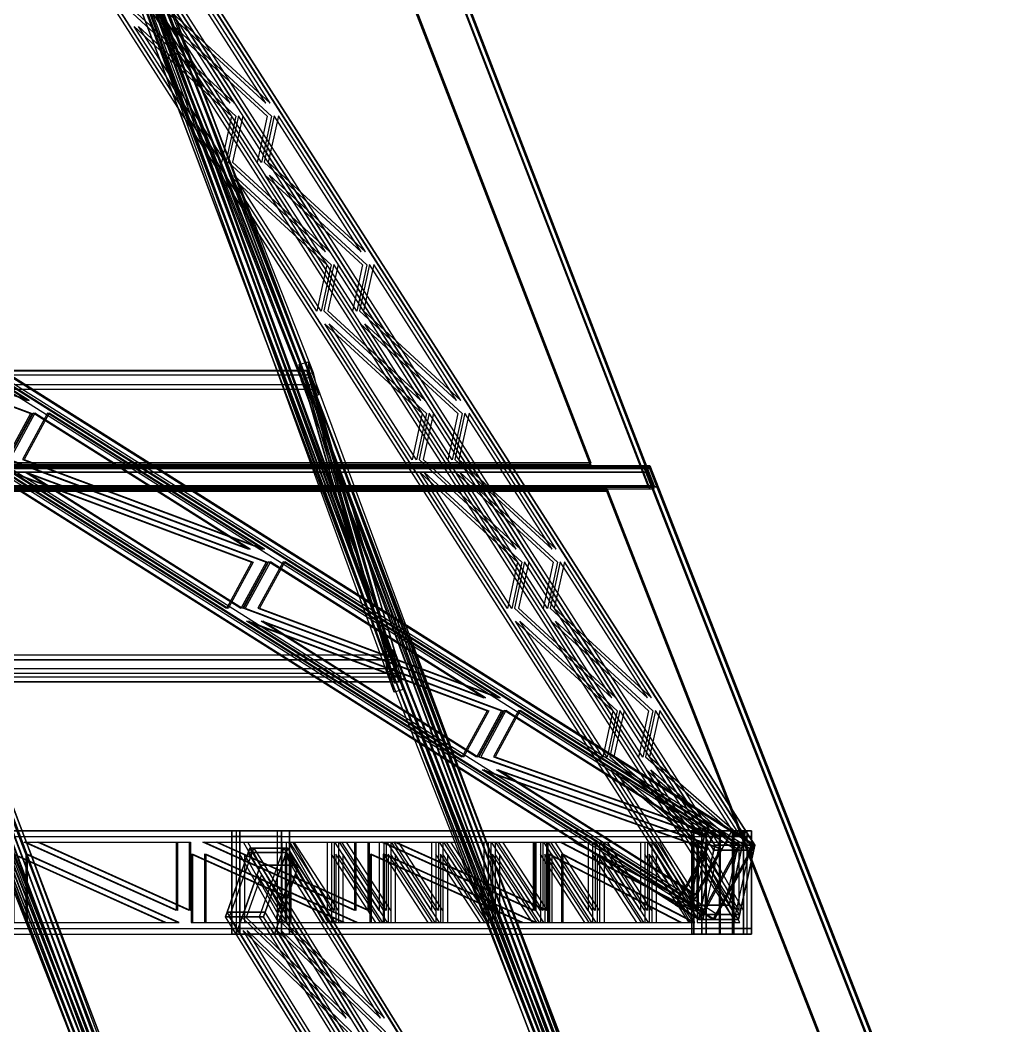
# Model space of a CAD drawing. Header units: millimetres. Extents: x -48000 to 1060615, y -2000 to 333000.
# Drawn here: x 32847 to 36301, y 16089 to 19591 of the extents above; entities that cross this region are included whole.
import ezdxf

# ---------------------------------------------------------------- set-up
doc = ezdxf.new("R2010")
doc.units = ezdxf.units.MM
doc.layers.add('D-STR-STRC', color=7, linetype='Continuous', lineweight=25)

msp = doc.modelspace()

# ---------------------------------------------------------------- linework, layer by layer
at = {"layer": 'D-STR-STRC'}
for points in [[(35055.09, 17970.19), (31242.21, 17970.19), (27552.29, 28040.82), (31165.18, 28040.82)], [(35055.09, 17964.69), (31242.21, 17964.69), (27552.29, 28035.31), (31165.18, 28035.31)], [(31242.21, 17958.92), (35055.09, 17958.92), (31165.18, 28029.55), (27552.29, 28029.55)], [(35040.17, 17958.92), (35040.17, 17958.92), (31150.25, 28029.55), (31150.25, 28029.55)], [(34152.83, 17281.8), (33854.11, 18318.07), (31326.91, 25031.32)], [(34152.84, 17281.69), (31326.93, 25031.21), (31737.07, 23685.56)], [(31737.08, 23685.56), (31326.94, 25031.21), (33854.13, 18317.96)], [(34168.03, 17286.6), (33869.32, 18322.87), (31342.12, 25036.12)], [(34168.03, 17286.6), (31342.12, 25036.12), (31752.26, 23690.47)], [(31752.26, 23690.47), (31342.12, 25036.12), (33869.32, 18322.87)], [(31737.05, 23685.67), (33854.11, 18318.08), (34152.82, 17281.8)], [(31752.26, 23690.47), (33869.32, 18322.87), (34168.03, 17286.6)], [(35349.43, 16718.36), (35209.01, 16459.42), (25368.31, 22670.53), (25508.73, 22929.47)], [(35349.43, 16718.36), (35209.01, 16459.42), (25368.31, 22670.53), (25508.73, 22929.47)], [(35355.44, 16718.36), (35215.01, 16459.42), (25374.32, 22670.53), (25514.74, 22929.47)], [(35355.44, 16718.36), (35215.01, 16459.42), (25374.32, 22670.53), (25514.74, 22929.47)], [(35399.71, 16718.36), (35259.29, 16459.42), (25418.6, 22670.53), (25559.02, 22929.47)], [(35399.71, 16718.36), (35259.29, 16459.42), (25418.6, 22670.53), (25559.02, 22929.47)], [(35405.72, 16718.36), (35265.3, 16459.42), (25424.6, 22670.53), (25565.02, 22929.47)], [(35405.72, 16718.36), (35265.3, 16459.42), (25424.6, 22670.53), (25565.02, 22929.47)], [(35266.27, 16718.36), (35209.42, 16459.42), (31225.64, 22670.53), (31282.49, 22929.47)], [(35266.27, 16718.36), (35209.42, 16459.42), (31225.64, 22670.53), (31282.49, 22929.47)], [(35281.1, 16718.36), (35224.25, 16459.42), (31240.47, 22670.53), (31297.32, 22929.47)], [(35281.1, 16718.36), (35224.25, 16459.42), (31240.47, 22670.53), (31297.32, 22929.47)], [(35390.48, 16718.36), (35333.63, 16459.42), (31349.85, 22670.53), (31406.7, 22929.47)], [(35390.48, 16718.36), (35333.63, 16459.42), (31349.85, 22670.53), (31406.7, 22929.47)], [(35405.31, 16718.36), (35348.46, 16459.42), (31364.68, 22670.53), (31421.53, 22929.47)], [(35405.31, 16718.36), (35348.46, 16459.42), (31364.68, 22670.53), (31421.53, 22929.47)], [(34011.6, 17717.07), (33847.64, 18285.87), (32460.51, 21970.65)], [(34026.81, 17721.88), (33862.85, 18290.67), (32475.71, 21975.45)], [(32622.59, 21432.27), (33867.39, 18276.19), (34043.03, 17666.87)], [(32607.37, 21427.47), (33852.17, 18271.4), (34027.81, 17662.08)], [(31403.07, 18043.9), (34834.61, 18043.9), (33602.33, 21242.35), (30227.98, 21242.35)], [(31403.07, 18038.14), (34834.61, 18038.14), (33602.33, 21236.59), (30227.98, 21236.59)], [(34834.43, 18049.87), (31402.9, 18049.87), (30228.15, 21247.39), (33602.51, 21247.39)], [(34834.43, 18044.36), (31402.9, 18044.36), (30228.15, 21241.89), (33602.51, 21241.89)], [(35009.57, 18038.14), (35009.57, 18038.14), (33774.13, 21236.59), (33774.13, 21236.59)], [(35024.5, 18043.9), (35024.5, 18043.9), (33789.05, 21242.35), (33789.05, 21242.35)], [(33579.18, 19302.35), (33275.7, 19775.5), (33240.27, 19614.1)], [(33579.18, 19302.35), (33275.7, 19775.5), (33240.27, 19614.1)], [(33594.02, 19302.35), (33290.54, 19775.5), (33255.1, 19614.1)], [(33594.02, 19302.35), (33290.54, 19775.5), (33255.1, 19614.1)], [(33703.39, 19302.35), (33399.91, 19775.5), (33364.48, 19614.1)], [(33703.39, 19302.35), (33399.91, 19775.5), (33364.48, 19614.1)], [(33718.22, 19302.35), (33414.74, 19775.5), (33379.31, 19614.1)], [(33718.22, 19302.35), (33414.74, 19775.5), (33379.31, 19614.1)], [(33583.62, 19257.2), (33548.19, 19095.79), (33244.71, 19568.95)], [(33583.62, 19257.2), (33548.19, 19095.79), (33244.71, 19568.95)], [(33598.45, 19257.2), (33563.02, 19095.79), (33259.54, 19568.95)], [(33598.45, 19257.2), (33563.02, 19095.79), (33259.54, 19568.95)], [(33707.83, 19257.2), (33672.39, 19095.79), (33368.91, 19568.95)], [(33707.83, 19257.2), (33672.39, 19095.79), (33368.91, 19568.95)], [(33722.66, 19257.2), (33687.22, 19095.79), (33383.74, 19568.95)], [(33722.66, 19257.2), (33687.22, 19095.79), (33383.74, 19568.95)], [(33911.17, 18784.75), (33607.69, 19257.91), (33572.25, 19096.5)], [(33911.17, 18784.75), (33607.69, 19257.91), (33572.25, 19096.5)], [(33926, 18784.75), (33622.52, 19257.91), (33587.08, 19096.5)], [(33926, 18784.75), (33622.52, 19257.91), (33587.08, 19096.5)], [(34035.37, 18784.75), (33731.89, 19257.91), (33696.46, 19096.5)], [(34035.37, 18784.75), (33731.89, 19257.91), (33696.46, 19096.5)], [(34050.21, 18784.75), (33746.73, 19257.91), (33711.29, 19096.5)], [(34050.21, 18784.75), (33746.73, 19257.91), (33711.29, 19096.5)], [(33915.6, 18739.61), (33880.17, 18578.2), (33576.69, 19051.36)], [(33915.6, 18739.61), (33880.17, 18578.2), (33576.69, 19051.36)], [(33930.43, 18739.61), (33895, 18578.2), (33591.52, 19051.36)], [(33930.43, 18739.61), (33895, 18578.2), (33591.52, 19051.36)], [(34039.81, 18739.61), (34004.38, 18578.2), (33700.9, 19051.36)], [(34039.81, 18739.61), (34004.38, 18578.2), (33700.9, 19051.36)], [(34054.64, 18739.61), (34019.21, 18578.2), (33715.73, 19051.36)], [(34054.64, 18739.61), (34019.21, 18578.2), (33715.73, 19051.36)], [(32872.41, 18267.16), (32122.76, 18740.32), (32035.23, 18578.91)], [(32872.41, 18267.16), (32122.76, 18740.32), (32035.23, 18578.91)], [(32878.42, 18267.16), (32128.76, 18740.32), (32041.24, 18578.91)], [(32878.42, 18267.16), (32128.76, 18740.32), (32041.24, 18578.91)], [(34243.15, 18267.16), (33939.67, 18740.32), (33904.23, 18578.91)], [(34243.15, 18267.16), (33939.67, 18740.32), (33904.23, 18578.91)], [(34257.98, 18267.16), (33954.5, 18740.32), (33919.06, 18578.91)], [(34257.98, 18267.16), (33954.5, 18740.32), (33919.06, 18578.91)], [(34367.36, 18267.16), (34063.88, 18740.32), (34028.44, 18578.91)], [(34367.36, 18267.16), (34063.88, 18740.32), (34028.44, 18578.91)], [(34382.19, 18267.16), (34078.71, 18740.32), (34043.27, 18578.91)], [(34382.19, 18267.16), (34078.71, 18740.32), (34043.27, 18578.91)], [(32883.37, 18222.01), (32795.84, 18060.61), (32046.19, 18533.76)], [(32883.37, 18222.01), (32795.84, 18060.61), (32046.19, 18533.76)], [(32889.37, 18222.01), (32801.84, 18060.61), (32052.19, 18533.76)], [(32889.37, 18222.01), (32801.84, 18060.61), (32052.19, 18533.76)], [(34247.58, 18222.01), (34212.15, 18060.61), (33908.67, 18533.76)], [(34247.58, 18222.01), (34212.15, 18060.61), (33908.67, 18533.76)], [(34262.41, 18222.01), (34226.98, 18060.61), (33923.5, 18533.76)], [(34262.41, 18222.01), (34226.98, 18060.61), (33923.5, 18533.76)], [(34371.79, 18222.01), (34336.36, 18060.61), (34032.88, 18533.76)], [(34371.79, 18222.01), (34336.36, 18060.61), (34032.88, 18533.76)], [(34386.62, 18222.01), (34351.19, 18060.61), (34047.71, 18533.76)], [(34386.62, 18222.01), (34351.19, 18060.61), (34047.71, 18533.76)], [(33825.84, 18338.61), (33819.41, 18392.03), (33849.76, 18401.73), (33856.18, 18348.3)], [(33850.76, 18354.43), (32230.76, 18354.43), (32225.38, 18372.59), (33845.38, 18372.59)], [(35244.51, 10447.02), (32524.1, 17363.24), (32225.38, 18372.59)], [(33850.76, 18354.43), (32230.76, 18354.43), (32225.38, 18372.59), (33845.38, 18372.59)], [(32225.38, 18372.59), (32524.1, 17363.24), (35405.73, 9803.29)], [(32225.38, 18372.59), (35405.73, 9803.29), (35244.51, 10447.02)], [(34143.22, 17363.69), (32524.87, 17363.83), (32226.26, 18372.13), (33844.61, 18372)], [(34143.22, 17363.69), (32524.87, 17363.83), (32226.26, 18372.13), (33844.61, 18372)], [(34150.12, 17332.24), (32531.76, 17332.37), (32232.36, 18369.76), (33850.72, 18369.62)], [(34150.12, 17332.24), (32531.76, 17332.37), (32232.36, 18369.76), (33850.72, 18369.62)], [(35259.67, 10451.98), (32539.25, 17368.19), (32240.54, 18377.55)], [(32240.54, 18377.54), (32539.26, 17368.18), (35420.89, 9808.24)], [(32240.57, 18377.34), (35420.92, 9808.04), (35259.7, 10451.77)], [(37010.55, 9798.54), (36849.33, 10442.27), (33830.2, 18367.84)], [(37010.57, 9798.34), (33830.22, 18367.64), (34128.94, 17358.29)], [(34128.94, 17358.28), (33830.23, 18367.63), (36849.36, 10442.06)], [(33855.56, 18276.39), (33837.48, 18354.81), (33867.88, 18364.51), (33885.96, 18286.09)], [(37025.73, 9803.29), (36864.51, 10447.02), (33845.38, 18372.59)], [(37025.73, 9803.29), (33845.38, 18372.59), (34144.1, 17363.24)], [(34144.1, 17363.24), (33845.38, 18372.59), (36864.51, 10447.02)], [(34161.27, 17316.36), (32542.92, 17316.5), (32245.16, 18322.51), (33863.51, 18322.38)], [(34161.27, 17316.36), (32542.92, 17316.5), (32245.16, 18322.51), (33863.51, 18322.38)], [(33874.61, 18304.54), (32254.61, 18304.54), (32249.32, 18322.87), (33869.32, 18322.87)], [(33874.61, 18304.54), (32254.61, 18304.54), (32249.32, 18322.87), (33869.32, 18322.87)], [(34167.16, 17287.07), (32548.8, 17287.2), (32250.19, 18322.41), (33868.55, 18322.27)], [(34167.16, 17287.07), (32548.8, 17287.2), (32250.19, 18322.41), (33868.55, 18322.27)], [(33642.19, 17749.57), (32892.54, 18222.72), (32805.01, 18061.32)], [(33642.19, 17749.57), (32892.54, 18222.72), (32805.01, 18061.32)], [(33648.19, 17749.57), (32898.54, 18222.72), (32811.01, 18061.32)], [(33648.19, 17749.57), (32898.54, 18222.72), (32811.01, 18061.32)], [(33692.47, 17749.57), (32942.82, 18222.72), (32855.29, 18061.32)], [(33692.47, 17749.57), (32942.82, 18222.72), (32855.29, 18061.32)], [(33698.48, 17749.57), (32948.82, 18222.72), (32861.29, 18061.32)], [(33698.48, 17749.57), (32948.82, 18222.72), (32861.29, 18061.32)], [(34575.13, 17749.57), (34271.65, 18222.72), (34236.22, 18061.32)], [(34575.13, 17749.57), (34271.65, 18222.72), (34236.22, 18061.32)], [(34589.96, 17749.57), (34286.48, 18222.72), (34251.05, 18061.32)], [(34589.96, 17749.57), (34286.48, 18222.72), (34251.05, 18061.32)], [(34699.34, 17749.57), (34395.86, 18222.72), (34360.42, 18061.32)], [(34699.34, 17749.57), (34395.86, 18222.72), (34360.42, 18061.32)], [(34714.17, 17749.57), (34410.69, 18222.72), (34375.25, 18061.32)], [(34714.17, 17749.57), (34410.69, 18222.72), (34375.25, 18061.32)], [(38586.9, 8970.36), (34571.71, 8970.36), (31204.31, 18040.78), (35039.5, 18040.78)], [(38586.9, 8964.79), (34571.71, 8964.79), (31204.31, 18035.21), (35039.5, 18035.21)], [(35039.5, 18035.21), (31204.31, 18035.21), (31204.31, 18035.21), (35039.5, 18035.21)], [(35038.8, 18035.21), (35038.8, 18035.21), (31205.02, 18035.21), (31205.02, 18035.21)], [(35038.8, 18035.21), (31205.02, 18035.21), (31205.02, 18035.21), (35038.8, 18035.21)], [(35039.5, 18035.21), (35039.5, 18035.21), (35019.5, 18035.21), (35019.5, 18035.21)], [(34571.71, 8958.96), (38586.9, 8958.96), (35039.5, 18029.38), (31204.31, 18029.38)], [(35033.93, 18017.66), (35033.93, 18017.66), (31223.51, 18017.66), (31223.51, 18017.66)], [(35033.93, 18017.66), (31223.51, 18017.66), (31223.51, 18017.66), (35033.93, 18017.66)], [(33653.14, 17704.42), (33565.61, 17543.02), (32815.96, 18016.17)], [(33653.14, 17704.42), (33565.61, 17543.02), (32815.96, 18016.17)], [(33659.15, 17704.42), (33571.62, 17543.02), (32821.97, 18016.17)], [(33659.15, 17704.42), (33571.62, 17543.02), (32821.97, 18016.17)], [(33703.43, 17704.42), (33615.9, 17543.02), (32866.24, 18016.17)], [(33703.43, 17704.42), (33615.9, 17543.02), (32866.24, 18016.17)], [(33709.43, 17704.42), (33621.9, 17543.02), (32872.25, 18016.17)], [(33709.43, 17704.42), (33621.9, 17543.02), (32872.25, 18016.17)], [(34579.56, 17704.42), (34544.13, 17543.02), (34240.65, 18016.17)], [(34579.56, 17704.42), (34544.13, 17543.02), (34240.65, 18016.17)], [(34594.4, 17704.42), (34558.96, 17543.02), (34255.48, 18016.17)], [(34594.4, 17704.42), (34558.96, 17543.02), (34255.48, 18016.17)], [(34703.77, 17704.42), (34668.34, 17543.02), (34364.86, 18016.17)], [(34703.77, 17704.42), (34668.34, 17543.02), (34364.86, 18016.17)], [(34718.6, 17704.42), (34683.17, 17543.02), (34379.69, 18016.17)], [(34718.6, 17704.42), (34683.17, 17543.02), (34379.69, 18016.17)], [(38572, 8958.96), (38572, 8958.96), (35024.6, 18029.38), (35024.6, 18029.38)], [(35065.98, 17965.72), (35065.98, 17965.72), (31230.82, 17965.72), (31230.82, 17965.72)], [(35065.99, 17965.67), (31230.84, 17965.67), (31230.84, 17965.67), (35065.99, 17965.67)], [(35055.09, 17964.69), (31242.21, 17964.69), (31242.21, 17964.69), (35055.09, 17964.69)], [(35054.39, 17964.69), (35054.39, 17964.69), (31242.92, 17964.69), (31242.92, 17964.69)], [(35054.39, 17964.69), (31242.92, 17964.69), (31242.92, 17964.69), (35054.39, 17964.69)], [(35055.09, 17964.69), (35055.09, 17964.69), (35035.09, 17964.69), (35035.09, 17964.69)], [(33042.84, 13578.99), (36598.16, 13578.99), (34890.32, 17956.22), (31413.71, 17956.22)], [(33042.84, 13573.16), (36598.16, 13573.16), (34890.32, 17950.4), (31413.71, 17950.4)], [(36597.98, 13585.02), (33042.67, 13585.02), (31413.88, 17961.33), (34890.5, 17961.33)], [(36597.98, 13579.45), (33042.67, 13579.45), (31413.88, 17955.76), (34890.5, 17955.76)], [(34049.81, 13534.56), (32531.17, 17395.45), (32364.41, 17958.91)], [(34064.96, 13539.52), (32546.32, 17400.41), (32379.57, 17963.87)], [(32388.89, 17930.88), (32548.06, 17393.03), (34083.59, 13364.61)], [(34136.01, 17390.49), (33969.26, 17953.95), (35654.65, 13529.6)], [(34151.17, 17395.45), (33984.41, 17958.91), (35669.81, 13534.56)], [(36767.41, 13573.16), (36767.41, 13573.16), (35055.49, 17950.4), (35055.49, 17950.4)], [(36782.31, 13578.99), (36782.31, 13578.99), (35070.4, 17956.22), (35070.4, 17956.22)], [(32373.73, 17925.94), (32532.91, 17388.09), (34068.43, 13359.66)], [(35673.27, 13354.71), (33978.57, 17920.99), (34137.75, 17383.14)], [(35688.43, 13359.66), (33993.73, 17925.94), (34152.91, 17388.09)], [(34462.25, 17231.98), (33712.59, 17705.13), (33625.06, 17543.73)], [(34462.25, 17231.98), (33712.59, 17705.13), (33625.06, 17543.73)], [(34468.25, 17231.98), (33718.6, 17705.13), (33631.07, 17543.73)], [(34468.25, 17231.98), (33718.6, 17705.13), (33631.07, 17543.73)], [(34512.53, 17231.98), (33762.88, 17705.13), (33675.35, 17543.73)], [(34512.53, 17231.98), (33762.88, 17705.13), (33675.35, 17543.73)], [(34518.53, 17231.98), (33768.88, 17705.13), (33681.35, 17543.73)], [(34518.53, 17231.98), (33768.88, 17705.13), (33681.35, 17543.73)], [(34907.11, 17231.98), (34603.63, 17705.13), (34568.2, 17543.73)], [(34907.11, 17231.98), (34603.63, 17705.13), (34568.2, 17543.73)], [(34921.94, 17231.98), (34618.46, 17705.13), (34583.03, 17543.73)], [(34921.94, 17231.98), (34618.46, 17705.13), (34583.03, 17543.73)], [(35031.32, 17231.98), (34727.84, 17705.13), (34692.41, 17543.73)], [(35031.32, 17231.98), (34727.84, 17705.13), (34692.41, 17543.73)], [(35046.15, 17231.98), (34742.67, 17705.13), (34707.24, 17543.73)], [(35046.15, 17231.98), (34742.67, 17705.13), (34707.24, 17543.73)], [(34473.2, 17186.83), (34385.67, 17025.42), (33636.02, 17498.58)], [(34473.2, 17186.83), (34385.67, 17025.42), (33636.02, 17498.58)], [(34479.21, 17186.83), (34391.68, 17025.42), (33642.02, 17498.58)], [(34479.21, 17186.83), (34391.68, 17025.42), (33642.02, 17498.58)], [(34523.49, 17186.83), (34435.96, 17025.42), (33686.3, 17498.58)], [(34523.49, 17186.83), (34435.96, 17025.42), (33686.3, 17498.58)], [(34529.49, 17186.83), (34441.96, 17025.42), (33692.31, 17498.58)], [(34529.49, 17186.83), (34441.96, 17025.42), (33692.31, 17498.58)], [(34911.55, 17186.83), (34876.11, 17025.42), (34572.63, 17498.58)], [(34911.55, 17186.83), (34876.11, 17025.42), (34572.63, 17498.58)], [(34926.38, 17186.83), (34890.94, 17025.42), (34587.46, 17498.58)], [(34926.38, 17186.83), (34890.94, 17025.42), (34587.46, 17498.58)], [(35035.75, 17186.83), (35000.32, 17025.42), (34696.84, 17498.58)], [(35035.75, 17186.83), (35000.32, 17025.42), (34696.84, 17498.58)], [(35050.59, 17186.83), (35015.15, 17025.42), (34711.67, 17498.58)], [(35050.59, 17186.83), (35015.15, 17025.42), (34711.67, 17498.58)], [(32518.72, 17381.4), (34138.72, 17381.4), (34144.1, 17363.24), (32524.1, 17363.24)], [(32518.72, 17381.4), (34138.72, 17381.4), (34144.1, 17363.24), (32524.1, 17363.24)], [(34127.4, 17321.77), (34115.27, 17390.17), (34145.62, 17399.86), (34157.75, 17331.46)], [(35244.51, 10447.02), (35405.73, 9803.29), (32524.1, 17363.24)], [(35259.71, 10451.75), (35420.93, 9808.02), (32539.29, 17367.96)], [(34128.9, 17358.51), (36849.32, 10442.29), (37010.54, 9798.56)], [(34144.1, 17363.24), (36864.51, 10447.02), (37025.73, 9803.29)], [(32542.75, 17304.94), (34162.75, 17304.94), (34168.03, 17286.6), (32548.03, 17286.6)], [(32542.75, 17304.94), (34162.75, 17304.94), (34168.03, 17286.6), (32548.03, 17286.6)], [(34150.24, 17250.76), (34140.23, 17307.87), (34170.63, 17317.58), (34180.64, 17260.47)], [(35224.3, 16751), (34532.65, 17187.54), (34445.12, 17026.13)], [(35224.3, 16751), (34532.65, 17187.54), (34445.12, 17026.13)], [(35230.3, 16751), (34538.66, 17187.54), (34451.13, 17026.13)], [(35230.3, 16751), (34538.66, 17187.54), (34451.13, 17026.13)], [(35274.58, 16751), (34582.93, 17187.54), (34495.41, 17026.13)], [(35274.58, 16751), (34582.93, 17187.54), (34495.41, 17026.13)], [(35280.59, 16751), (34588.94, 17187.54), (34501.41, 17026.13)], [(35280.59, 16751), (34588.94, 17187.54), (34501.41, 17026.13)], [(35215.61, 16751), (34935.61, 17187.54), (34900.18, 17026.13)], [(35215.61, 16751), (34935.61, 17187.54), (34900.18, 17026.13)], [(35230.44, 16751), (34950.44, 17187.54), (34915.01, 17026.13)], [(35230.44, 16751), (34950.44, 17187.54), (34915.01, 17026.13)], [(35339.82, 16751), (35059.82, 17187.54), (35024.39, 17026.13)], [(35339.82, 16751), (35059.82, 17187.54), (35024.39, 17026.13)], [(35354.65, 16751), (35074.65, 17187.54), (35039.22, 17026.13)], [(35354.65, 16751), (35074.65, 17187.54), (35039.22, 17026.13)], [(35235.26, 16705.85), (35147.73, 16544.44), (34456.08, 16980.99)], [(35235.26, 16705.85), (35147.73, 16544.44), (34456.08, 16980.99)], [(35241.26, 16705.85), (35153.73, 16544.44), (34462.08, 16980.99)], [(35241.26, 16705.85), (35153.73, 16544.44), (34462.08, 16980.99)], [(35285.54, 16705.85), (35198.01, 16544.44), (34506.36, 16980.99)], [(35285.54, 16705.85), (35198.01, 16544.44), (34506.36, 16980.99)], [(35291.54, 16705.85), (35204.01, 16544.44), (34512.37, 16980.99)], [(35291.54, 16705.85), (35204.01, 16544.44), (34512.37, 16980.99)], [(35220.05, 16705.85), (35184.61, 16544.44), (34904.61, 16980.99)], [(35220.05, 16705.85), (35184.61, 16544.44), (34904.61, 16980.99)], [(35234.88, 16705.85), (35199.44, 16544.44), (34919.45, 16980.99)], [(35234.88, 16705.85), (35199.44, 16544.44), (34919.45, 16980.99)], [(35344.25, 16705.85), (35308.82, 16544.44), (35028.82, 16980.99)], [(35344.25, 16705.85), (35308.82, 16544.44), (35028.82, 16980.99)], [(35359.09, 16705.85), (35323.65, 16544.44), (35043.65, 16980.99)], [(35359.09, 16705.85), (35323.65, 16544.44), (35043.65, 16980.99)], [(29685.85, 16768.89), (29685.85, 16408.89), (35282.11, 16408.89), (35282.11, 16768.89)], [(29685.85, 16768.89), (29685.85, 16408.89), (35282.11, 16408.89), (35282.11, 16768.89)], [(29690.34, 16768.89), (29690.34, 16408.89), (35286.6, 16408.89), (35286.6, 16768.89)], [(29690.34, 16768.89), (29690.34, 16408.89), (35286.6, 16408.89), (35286.6, 16768.89)], [(29731.88, 16768.89), (29731.88, 16408.89), (35328.13, 16408.89), (35328.13, 16768.89)], [(29731.88, 16768.89), (29731.88, 16408.89), (35328.13, 16408.89), (35328.13, 16768.89)], [(29736.37, 16768.89), (29736.37, 16408.89), (35332.62, 16408.89), (35332.62, 16768.89)], [(29736.37, 16768.89), (29736.37, 16408.89), (35332.62, 16408.89), (35332.62, 16768.89)], [(33757.47, 16768.89), (33584.71, 16768.89), (33584.71, 16748.89), (33757.47, 16748.89)], [(33584.71, 16768.89), (33584.71, 16408.89), (35220.98, 16408.89), (35220.98, 16768.89)], [(33757.47, 16768.89), (33584.71, 16768.89), (33584.71, 16408.89), (33757.47, 16408.89)], [(33584.71, 16768.89), (33757.47, 16768.89), (33757.47, 16748.89), (33584.71, 16748.89)], [(33584.71, 16768.89), (33584.71, 16408.89), (35220.98, 16408.89), (35220.98, 16768.89)], [(33584.71, 16768.89), (33757.47, 16768.89), (33757.47, 16408.89), (33584.71, 16408.89)], [(33600.07, 16768.89), (33600.07, 16408.89), (35236.34, 16408.89), (35236.34, 16768.89)], [(33600.07, 16768.89), (33600.07, 16408.89), (35236.34, 16408.89), (35236.34, 16768.89)], [(33785.54, 16768.89), (33612.77, 16768.89), (33612.77, 16408.89), (33785.54, 16408.89)], [(33612.77, 16768.89), (33785.54, 16768.89), (33785.54, 16408.89), (33612.77, 16408.89)], [(33742.12, 16768.89), (33742.12, 16408.89), (35378.39, 16408.89), (35378.39, 16768.89)], [(33742.12, 16768.89), (33742.12, 16408.89), (35378.39, 16408.89), (35378.39, 16768.89)], [(33757.47, 16768.89), (33757.47, 16408.89), (35393.75, 16408.89), (35393.75, 16768.89)], [(33757.47, 16768.89), (33757.47, 16408.89), (35393.75, 16408.89), (35393.75, 16768.89)], [(35269.43, 16768.86), (35325.71, 16768.86), (35185.29, 16509.92), (35129, 16509.92)], [(35325.71, 16768.86), (35269.43, 16768.86), (35129, 16509.92), (35185.29, 16509.92)], [(35233.88, 16768.86), (35372.92, 16768.86), (35316.07, 16509.92), (35177.03, 16509.92)], [(35372.92, 16768.86), (35233.88, 16768.86), (35177.03, 16509.92), (35316.07, 16509.92)], [(35236.64, 16768.89), (35186.13, 16768.89), (35186.13, 16408.89), (35236.64, 16408.89)], [(35186.13, 16768.89), (35236.64, 16768.89), (35236.64, 16408.89), (35186.13, 16408.89)], [(35365.68, 16768.89), (35192.92, 16768.89), (35192.92, 16408.89), (35365.68, 16408.89)], [(35192.92, 16768.89), (35365.68, 16768.89), (35365.68, 16408.89), (35192.92, 16408.89)], [(35393.75, 16768.89), (35220.98, 16768.89), (35220.98, 16748.89), (35393.75, 16748.89)], [(35393.75, 16768.89), (35220.98, 16768.89), (35220.98, 16408.89), (35393.75, 16408.89)], [(35220.98, 16768.89), (35393.75, 16768.89), (35393.75, 16748.89), (35220.98, 16748.89)], [(35220.98, 16768.89), (35393.75, 16768.89), (35393.75, 16408.89), (35220.98, 16408.89)], [(35332.62, 16768.89), (35282.11, 16768.89), (35282.11, 16748.89), (35332.62, 16748.89)], [(35332.62, 16768.89), (35282.11, 16768.89), (35282.11, 16408.89), (35332.62, 16408.89)], [(35282.11, 16768.89), (35332.62, 16768.89), (35332.62, 16748.89), (35282.11, 16748.89)], [(35282.11, 16768.89), (35332.62, 16768.89), (35332.62, 16408.89), (35282.11, 16408.89)], [(32861.59, 16728.89), (33390.29, 16728.89), (33390.29, 16490.89)], [(32861.59, 16728.89), (33390.29, 16728.89), (33390.29, 16490.89)], [(32866.08, 16728.89), (33394.78, 16728.89), (33394.78, 16490.89)], [(32866.08, 16728.89), (33394.78, 16728.89), (33394.78, 16490.89)], [(32907.61, 16728.89), (33436.32, 16728.89), (33436.32, 16490.89)], [(32907.61, 16728.89), (33436.32, 16728.89), (33436.32, 16490.89)], [(32912.1, 16728.89), (33440.81, 16728.89), (33440.81, 16490.89)], [(32912.1, 16728.89), (33440.81, 16728.89), (33440.81, 16490.89)], [(33483.4, 16728.89), (34012.1, 16728.89), (34012.1, 16490.89)], [(33483.4, 16728.89), (34012.1, 16728.89), (34012.1, 16490.89)], [(33487.89, 16728.89), (34016.59, 16728.89), (34016.59, 16490.89)], [(33487.89, 16728.89), (34016.59, 16728.89), (34016.59, 16490.89)], [(33529.42, 16728.89), (34058.12, 16728.89), (34058.12, 16490.89)], [(33529.42, 16728.89), (34058.12, 16728.89), (34058.12, 16490.89)], [(33533.91, 16728.89), (34062.61, 16728.89), (34062.61, 16490.89)], [(33533.91, 16728.89), (34062.61, 16728.89), (34062.61, 16490.89)], [(38086.67, 9541.97), (38002.25, 9302.47), (33562.57, 16469.14), (33647, 16708.64)], [(33647, 16708.64), (33779.61, 16708.64), (33695.19, 16469.14), (33562.57, 16469.14)], [(38086.67, 9541.97), (38002.25, 9302.47), (33562.57, 16469.14), (33647, 16708.64)], [(33779.61, 16708.64), (33647, 16708.64), (33562.57, 16469.14), (33695.19, 16469.14)], [(38100.82, 9541.97), (38016.39, 9302.47), (33576.72, 16469.14), (33661.14, 16708.64)], [(38100.82, 9541.97), (38016.39, 9302.47), (33576.72, 16469.14), (33661.14, 16708.64)], [(33624.56, 16728.89), (33758.8, 16728.89), (33758.8, 16490.89)], [(33624.56, 16728.89), (33758.8, 16728.89), (33758.8, 16490.89)], [(33639.92, 16728.89), (33774.16, 16728.89), (33774.16, 16490.89)], [(33639.92, 16728.89), (33774.16, 16728.89), (33774.16, 16490.89)], [(33647, 16708.64), (33779.61, 16708.64), (33773.98, 16692.67), (33641.37, 16692.67)], [(33779.61, 16708.64), (33647, 16708.64), (33641.37, 16692.67), (33773.98, 16692.67)], [(38205.14, 9541.97), (38120.72, 9302.47), (33681.04, 16469.14), (33765.46, 16708.64)], [(38205.14, 9541.97), (38120.72, 9302.47), (33681.04, 16469.14), (33765.46, 16708.64)], [(38219.29, 9541.97), (38134.86, 9302.47), (33695.19, 16469.14), (33779.61, 16708.64)], [(38219.29, 9541.97), (38134.86, 9302.47), (33695.19, 16469.14), (33779.61, 16708.64)], [(33781.97, 16728.89), (33916.21, 16728.89), (33916.21, 16490.89)], [(33781.97, 16728.89), (33916.21, 16728.89), (33916.21, 16490.89)], [(33786.02, 16728.89), (33940.61, 16728.89), (33940.61, 16490.89)], [(33786.02, 16728.89), (33940.61, 16728.89), (33940.61, 16490.89)], [(33797.33, 16728.89), (33931.57, 16728.89), (33931.57, 16490.89)], [(33797.33, 16728.89), (33931.57, 16728.89), (33931.57, 16490.89)], [(33801.38, 16728.89), (33955.96, 16728.89), (33955.96, 16490.89)], [(33801.38, 16728.89), (33955.96, 16728.89), (33955.96, 16490.89)], [(33943.43, 16728.89), (34098.02, 16728.89), (34098.02, 16490.89)], [(33943.43, 16728.89), (34098.02, 16728.89), (34098.02, 16490.89)], [(33958.79, 16728.89), (34113.37, 16728.89), (34113.37, 16490.89)], [(33958.79, 16728.89), (34113.37, 16728.89), (34113.37, 16490.89)], [(33967.83, 16728.89), (34122.41, 16728.89), (34122.41, 16490.89)], [(33967.83, 16728.89), (34122.41, 16728.89), (34122.41, 16490.89)], [(33983.19, 16728.89), (34137.77, 16728.89), (34137.77, 16490.89)], [(33983.19, 16728.89), (34137.77, 16728.89), (34137.77, 16490.89)], [(34105.2, 16728.89), (34633.91, 16728.89), (34633.91, 16490.89)], [(34105.2, 16728.89), (34633.91, 16728.89), (34633.91, 16490.89)], [(34109.69, 16728.89), (34638.4, 16728.89), (34638.4, 16490.89)], [(34109.69, 16728.89), (34638.4, 16728.89), (34638.4, 16490.89)], [(34125.24, 16728.89), (34279.82, 16728.89), (34279.82, 16490.89)], [(34125.24, 16728.89), (34279.82, 16728.89), (34279.82, 16490.89)], [(34140.6, 16728.89), (34295.18, 16728.89), (34295.18, 16490.89)], [(34140.6, 16728.89), (34295.18, 16728.89), (34295.18, 16490.89)], [(34149.64, 16728.89), (34304.22, 16728.89), (34304.22, 16490.89)], [(34149.64, 16728.89), (34304.22, 16728.89), (34304.22, 16490.89)], [(34151.23, 16728.89), (34679.93, 16728.89), (34679.93, 16490.89)], [(34151.23, 16728.89), (34679.93, 16728.89), (34679.93, 16490.89)], [(34155.72, 16728.89), (34684.42, 16728.89), (34684.42, 16490.89)], [(34155.72, 16728.89), (34684.42, 16728.89), (34684.42, 16490.89)], [(34164.99, 16728.89), (34319.58, 16728.89), (34319.58, 16490.89)], [(34164.99, 16728.89), (34319.58, 16728.89), (34319.58, 16490.89)], [(34307.05, 16728.89), (34461.63, 16728.89), (34461.63, 16490.89)], [(34307.05, 16728.89), (34461.63, 16728.89), (34461.63, 16490.89)], [(34322.4, 16728.89), (34476.99, 16728.89), (34476.99, 16490.89)], [(34322.4, 16728.89), (34476.99, 16728.89), (34476.99, 16490.89)], [(34331.44, 16728.89), (34486.03, 16728.89), (34486.03, 16490.89)], [(34331.44, 16728.89), (34486.03, 16728.89), (34486.03, 16490.89)], [(34346.8, 16728.89), (34501.39, 16728.89), (34501.39, 16490.89)], [(34346.8, 16728.89), (34501.39, 16728.89), (34501.39, 16490.89)], [(34488.85, 16728.89), (34643.44, 16728.89), (34643.44, 16490.89)], [(34488.85, 16728.89), (34643.44, 16728.89), (34643.44, 16490.89)], [(34504.21, 16728.89), (34658.8, 16728.89), (34658.8, 16490.89)], [(34504.21, 16728.89), (34658.8, 16728.89), (34658.8, 16490.89)], [(34513.25, 16728.89), (34667.84, 16728.89), (34667.84, 16490.89)], [(34513.25, 16728.89), (34667.84, 16728.89), (34667.84, 16490.89)], [(34528.61, 16728.89), (34683.2, 16728.89), (34683.2, 16490.89)], [(34528.61, 16728.89), (34683.2, 16728.89), (34683.2, 16490.89)], [(34670.66, 16728.89), (34825.25, 16728.89), (34825.25, 16490.89)], [(34670.66, 16728.89), (34825.25, 16728.89), (34825.25, 16490.89)], [(34686.02, 16728.89), (34840.61, 16728.89), (34840.61, 16490.89)], [(34686.02, 16728.89), (34840.61, 16728.89), (34840.61, 16490.89)], [(34695.06, 16728.89), (34849.65, 16728.89), (34849.65, 16490.89)], [(34695.06, 16728.89), (34849.65, 16728.89), (34849.65, 16490.89)], [(34710.42, 16728.89), (34865, 16728.89), (34865, 16490.89)], [(34710.42, 16728.89), (34865, 16728.89), (34865, 16490.89)], [(34727.01, 16728.89), (35186.13, 16728.89), (35186.13, 16490.89)], [(34727.01, 16728.89), (35186.13, 16728.89), (35186.13, 16490.89)], [(34731.5, 16728.89), (35190.62, 16728.89), (35190.62, 16490.89)], [(34731.5, 16728.89), (35190.62, 16728.89), (35190.62, 16490.89)], [(34773.03, 16728.89), (35232.15, 16728.89), (35232.15, 16490.89)], [(34773.03, 16728.89), (35232.15, 16728.89), (35232.15, 16490.89)], [(34777.52, 16728.89), (35236.64, 16728.89), (35236.64, 16490.89)], [(34777.52, 16728.89), (35236.64, 16728.89), (35236.64, 16490.89)], [(34852.47, 16728.89), (35007.06, 16728.89), (35007.06, 16490.89)], [(34852.47, 16728.89), (35007.06, 16728.89), (35007.06, 16490.89)], [(34867.83, 16728.89), (35022.41, 16728.89), (35022.41, 16490.89)], [(34867.83, 16728.89), (35022.41, 16728.89), (35022.41, 16490.89)], [(34876.87, 16728.89), (35031.46, 16728.89), (35031.46, 16490.89)], [(34876.87, 16728.89), (35031.46, 16728.89), (35031.46, 16490.89)], [(34892.23, 16728.89), (35046.81, 16728.89), (35046.81, 16490.89)], [(34892.23, 16728.89), (35046.81, 16728.89), (35046.81, 16490.89)], [(35034.28, 16728.89), (35188.86, 16728.89), (35188.86, 16490.89)], [(35034.28, 16728.89), (35188.86, 16728.89), (35188.86, 16490.89)], [(35049.64, 16728.89), (35204.22, 16728.89), (35204.22, 16490.89)], [(35049.64, 16728.89), (35204.22, 16728.89), (35204.22, 16490.89)], [(35058.68, 16728.89), (35192.92, 16728.89), (35192.92, 16490.89)], [(35058.68, 16728.89), (35192.92, 16728.89), (35192.92, 16490.89)], [(35074.03, 16728.89), (35208.27, 16728.89), (35208.27, 16490.89)], [(35074.03, 16728.89), (35208.27, 16728.89), (35208.27, 16490.89)], [(35349.43, 16718.36), (35405.72, 16718.36), (35265.3, 16459.42), (35209.01, 16459.42)], [(35405.72, 16718.36), (35349.43, 16718.36), (35209.01, 16459.42), (35265.3, 16459.42)], [(35266.27, 16718.36), (35405.31, 16718.36), (35348.46, 16459.42), (35209.42, 16459.42)], [(35405.31, 16718.36), (35266.27, 16718.36), (35209.42, 16459.42), (35348.46, 16459.42)], [(35216.09, 16728.89), (35350.33, 16728.89), (35350.33, 16490.89)], [(35216.09, 16728.89), (35350.33, 16728.89), (35350.33, 16490.89)], [(35231.44, 16728.89), (35365.68, 16728.89), (35365.68, 16490.89)], [(35231.44, 16728.89), (35365.68, 16728.89), (35365.68, 16490.89)], [(35266.27, 16718.36), (35405.31, 16718.36), (35401.52, 16701.1), (35262.48, 16701.1)], [(35405.31, 16718.36), (35266.27, 16718.36), (35262.48, 16701.1), (35401.52, 16701.1)], [(35349.43, 16718.36), (35405.72, 16718.36), (35396.36, 16701.1), (35340.07, 16701.1)], [(35405.72, 16718.36), (35349.43, 16718.36), (35340.07, 16701.1), (35396.36, 16701.1)], [(32821.28, 16686.89), (32821.28, 16448.89), (33349.98, 16448.89)], [(32821.28, 16686.89), (32821.28, 16448.89), (33349.98, 16448.89)], [(32825.77, 16686.89), (32825.77, 16448.89), (33354.47, 16448.89)], [(32825.77, 16686.89), (32825.77, 16448.89), (33354.47, 16448.89)], [(32867.3, 16686.89), (32867.3, 16448.89), (33396.01, 16448.89)], [(32867.3, 16686.89), (32867.3, 16448.89), (33396.01, 16448.89)], [(32871.79, 16686.89), (32871.79, 16448.89), (33400.5, 16448.89)], [(32871.79, 16686.89), (32871.79, 16448.89), (33400.5, 16448.89)], [(33443.08, 16686.89), (33443.08, 16448.89), (33971.79, 16448.89)], [(33443.08, 16686.89), (33443.08, 16448.89), (33971.79, 16448.89)], [(33447.57, 16686.89), (33447.57, 16448.89), (33976.28, 16448.89)], [(33447.57, 16686.89), (33447.57, 16448.89), (33976.28, 16448.89)], [(33489.11, 16686.89), (33489.11, 16448.89), (34017.81, 16448.89)], [(33489.11, 16686.89), (33489.11, 16448.89), (34017.81, 16448.89)], [(33493.6, 16686.89), (33493.6, 16448.89), (34022.3, 16448.89)], [(33493.6, 16686.89), (33493.6, 16448.89), (34022.3, 16448.89)], [(33612.77, 16686.89), (33612.77, 16448.89), (33747.01, 16448.89)], [(33612.77, 16686.89), (33612.77, 16448.89), (33747.01, 16448.89)], [(33628.13, 16686.89), (33628.13, 16448.89), (33762.37, 16448.89)], [(33628.13, 16686.89), (33628.13, 16448.89), (33762.37, 16448.89)], [(33770.18, 16686.89), (33770.18, 16448.89), (33904.42, 16448.89)], [(33770.18, 16686.89), (33770.18, 16448.89), (33904.42, 16448.89)], [(33774.23, 16686.89), (33774.23, 16448.89), (33928.82, 16448.89)], [(33774.23, 16686.89), (33774.23, 16448.89), (33928.82, 16448.89)], [(33785.54, 16686.89), (33785.54, 16448.89), (33919.78, 16448.89)], [(33785.54, 16686.89), (33785.54, 16448.89), (33919.78, 16448.89)], [(33789.59, 16686.89), (33789.59, 16448.89), (33944.18, 16448.89)], [(33789.59, 16686.89), (33789.59, 16448.89), (33944.18, 16448.89)], [(33931.64, 16686.89), (33931.64, 16448.89), (34086.23, 16448.89)], [(33931.64, 16686.89), (33931.64, 16448.89), (34086.23, 16448.89)], [(33947, 16686.89), (33947, 16448.89), (34101.59, 16448.89)], [(33947, 16686.89), (33947, 16448.89), (34101.59, 16448.89)], [(33956.04, 16686.89), (33956.04, 16448.89), (34110.63, 16448.89)], [(33956.04, 16686.89), (33956.04, 16448.89), (34110.63, 16448.89)], [(33971.4, 16686.89), (33971.4, 16448.89), (34125.99, 16448.89)], [(33971.4, 16686.89), (33971.4, 16448.89), (34125.99, 16448.89)], [(34064.89, 16686.89), (34064.89, 16448.89), (34593.59, 16448.89)], [(34064.89, 16686.89), (34064.89, 16448.89), (34593.59, 16448.89)], [(34069.38, 16686.89), (34069.38, 16448.89), (34598.08, 16448.89)], [(34069.38, 16686.89), (34069.38, 16448.89), (34598.08, 16448.89)], [(34110.91, 16686.89), (34110.91, 16448.89), (34639.62, 16448.89)], [(34110.91, 16686.89), (34110.91, 16448.89), (34639.62, 16448.89)], [(34113.45, 16686.89), (34113.45, 16448.89), (34268.04, 16448.89)], [(34113.45, 16686.89), (34113.45, 16448.89), (34268.04, 16448.89)], [(34115.4, 16686.89), (34115.4, 16448.89), (34644.11, 16448.89)], [(34115.4, 16686.89), (34115.4, 16448.89), (34644.11, 16448.89)], [(34128.81, 16686.89), (34128.81, 16448.89), (34283.39, 16448.89)], [(34128.81, 16686.89), (34128.81, 16448.89), (34283.39, 16448.89)], [(34137.85, 16686.89), (34137.85, 16448.89), (34292.44, 16448.89)], [(34137.85, 16686.89), (34137.85, 16448.89), (34292.44, 16448.89)], [(34153.21, 16686.89), (34153.21, 16448.89), (34307.79, 16448.89)], [(34153.21, 16686.89), (34153.21, 16448.89), (34307.79, 16448.89)], [(34295.26, 16686.89), (34295.26, 16448.89), (34449.85, 16448.89)], [(34295.26, 16686.89), (34295.26, 16448.89), (34449.85, 16448.89)], [(34310.62, 16686.89), (34310.62, 16448.89), (34465.2, 16448.89)], [(34310.62, 16686.89), (34310.62, 16448.89), (34465.2, 16448.89)], [(34319.66, 16686.89), (34319.66, 16448.89), (34474.24, 16448.89)], [(34319.66, 16686.89), (34319.66, 16448.89), (34474.24, 16448.89)], [(34335.02, 16686.89), (34335.02, 16448.89), (34489.6, 16448.89)], [(34335.02, 16686.89), (34335.02, 16448.89), (34489.6, 16448.89)], [(34477.07, 16686.89), (34477.07, 16448.89), (34631.65, 16448.89)], [(34477.07, 16686.89), (34477.07, 16448.89), (34631.65, 16448.89)], [(34492.42, 16686.89), (34492.42, 16448.89), (34647.01, 16448.89)], [(34492.42, 16686.89), (34492.42, 16448.89), (34647.01, 16448.89)], [(34501.47, 16686.89), (34501.47, 16448.89), (34656.05, 16448.89)], [(34501.47, 16686.89), (34501.47, 16448.89), (34656.05, 16448.89)], [(34516.82, 16686.89), (34516.82, 16448.89), (34671.41, 16448.89)], [(34516.82, 16686.89), (34516.82, 16448.89), (34671.41, 16448.89)], [(34658.88, 16686.89), (34658.88, 16448.89), (34813.46, 16448.89)], [(34658.88, 16686.89), (34658.88, 16448.89), (34813.46, 16448.89)], [(34674.23, 16686.89), (34674.23, 16448.89), (34828.82, 16448.89)], [(34674.23, 16686.89), (34674.23, 16448.89), (34828.82, 16448.89)], [(34683.27, 16686.89), (34683.27, 16448.89), (34837.86, 16448.89)], [(34683.27, 16686.89), (34683.27, 16448.89), (34837.86, 16448.89)], [(34686.7, 16686.89), (34686.7, 16448.89), (35145.81, 16448.89)], [(34686.7, 16686.89), (34686.7, 16448.89), (35145.81, 16448.89)], [(34691.19, 16686.89), (34691.19, 16448.89), (35150.3, 16448.89)], [(34691.19, 16686.89), (34691.19, 16448.89), (35150.3, 16448.89)], [(34698.63, 16686.89), (34698.63, 16448.89), (34853.22, 16448.89)], [(34698.63, 16686.89), (34698.63, 16448.89), (34853.22, 16448.89)], [(34732.72, 16686.89), (34732.72, 16448.89), (35191.84, 16448.89)], [(34732.72, 16686.89), (34732.72, 16448.89), (35191.84, 16448.89)], [(34737.21, 16686.89), (34737.21, 16448.89), (35196.33, 16448.89)], [(34737.21, 16686.89), (34737.21, 16448.89), (35196.33, 16448.89)], [(34840.68, 16686.89), (34840.68, 16448.89), (34995.27, 16448.89)], [(34840.68, 16686.89), (34840.68, 16448.89), (34995.27, 16448.89)], [(34856.04, 16686.89), (34856.04, 16448.89), (35010.63, 16448.89)], [(34856.04, 16686.89), (34856.04, 16448.89), (35010.63, 16448.89)], [(34865.08, 16686.89), (34865.08, 16448.89), (35019.67, 16448.89)], [(34865.08, 16686.89), (34865.08, 16448.89), (35019.67, 16448.89)], [(34880.44, 16686.89), (34880.44, 16448.89), (35035.03, 16448.89)], [(34880.44, 16686.89), (34880.44, 16448.89), (35035.03, 16448.89)], [(35022.49, 16686.89), (35022.49, 16448.89), (35177.08, 16448.89)], [(35022.49, 16686.89), (35022.49, 16448.89), (35177.08, 16448.89)], [(35037.85, 16686.89), (35037.85, 16448.89), (35192.43, 16448.89)], [(35037.85, 16686.89), (35037.85, 16448.89), (35192.43, 16448.89)], [(35046.89, 16686.89), (35046.89, 16448.89), (35181.13, 16448.89)], [(35046.89, 16686.89), (35046.89, 16448.89), (35181.13, 16448.89)], [(35062.25, 16686.89), (35062.25, 16448.89), (35196.49, 16448.89)], [(35062.25, 16686.89), (35062.25, 16448.89), (35196.49, 16448.89)], [(35204.3, 16686.89), (35204.3, 16448.89), (35338.54, 16448.89)], [(35204.3, 16686.89), (35204.3, 16448.89), (35338.54, 16448.89)], [(35219.66, 16686.89), (35219.66, 16448.89), (35353.9, 16448.89)], [(35219.66, 16686.89), (35219.66, 16448.89), (35353.9, 16448.89)], [(33684.3, 16648.42), (33816.92, 16648.42), (33732.49, 16408.92), (33599.88, 16408.92)], [(33816.92, 16648.42), (33684.3, 16648.42), (33599.88, 16408.92), (33732.49, 16408.92)], [(33983.14, 16115.92), (33673.05, 16616.49), (33620.42, 16467.2)], [(33983.14, 16115.92), (33673.05, 16616.49), (33620.42, 16467.2)], [(33997.29, 16115.92), (33687.19, 16616.49), (33634.57, 16467.2)], [(33997.29, 16115.92), (33687.19, 16616.49), (33634.57, 16467.2)], [(34101.61, 16115.92), (33791.51, 16616.49), (33738.89, 16467.2)], [(34101.61, 16115.92), (33791.51, 16616.49), (33738.89, 16467.2)], [(34115.76, 16115.92), (33805.66, 16616.49), (33753.04, 16467.2)], [(34115.76, 16115.92), (33805.66, 16616.49), (33753.04, 16467.2)], [(33568.2, 16485.1), (33700.82, 16485.1), (33695.19, 16469.14), (33562.57, 16469.14)], [(33700.82, 16485.1), (33568.2, 16485.1), (33562.57, 16469.14), (33695.19, 16469.14)], [(35218.37, 16476.68), (35274.66, 16476.68), (35265.3, 16459.42), (35209.01, 16459.42)], [(35274.66, 16476.68), (35218.37, 16476.68), (35209.01, 16459.42), (35265.3, 16459.42)], [(35213.21, 16476.68), (35352.25, 16476.68), (35348.46, 16459.42), (35209.42, 16459.42)], [(35352.25, 16476.68), (35213.21, 16476.68), (35209.42, 16459.42), (35348.46, 16459.42)], [(33757.47, 16428.89), (33584.71, 16428.89), (33584.71, 16408.89), (33757.47, 16408.89)], [(33584.71, 16428.89), (33757.47, 16428.89), (33757.47, 16408.89), (33584.71, 16408.89)], [(35393.75, 16428.89), (35220.98, 16428.89), (35220.98, 16408.89), (35393.75, 16408.89)], [(35220.98, 16428.89), (35393.75, 16428.89), (35393.75, 16408.89), (35220.98, 16408.89)], [(35332.62, 16428.89), (35282.11, 16428.89), (35282.11, 16408.89), (35332.62, 16408.89)], [(35282.11, 16428.89), (35332.62, 16428.89), (35332.62, 16408.89), (35282.11, 16408.89)], [(33986.17, 16069.7), (33933.54, 15920.41), (33623.45, 16420.98)], [(33986.17, 16069.7), (33933.54, 15920.41), (33623.45, 16420.98)], [(34000.31, 16069.7), (33947.69, 15920.41), (33637.59, 16420.98)], [(34000.31, 16069.7), (33947.69, 15920.41), (33637.59, 16420.98)], [(34104.64, 16069.7), (34052.01, 15920.41), (33741.92, 16420.98)], [(34104.64, 16069.7), (34052.01, 15920.41), (33741.92, 16420.98)], [(34118.78, 16069.7), (34066.16, 15920.41), (33756.06, 16420.98)], [(34118.78, 16069.7), (34066.16, 15920.41), (33756.06, 16420.98)]]:
    msp.add_lwpolyline(points, close=True, dxfattribs=at)
for points in [[(35035.09, 17964.69), (31145.18, 28035.31)], [(35055.09, 17964.69), (31165.18, 28035.31)], [(35055.09, 17964.69), (31165.18, 28035.31)], [(34140.23, 17307.87), (31314.32, 25057.39)], [(34170.63, 17317.58), (31344.71, 25067.1)], [(33869.32, 18322.87), (31342.12, 25036.12)], [(31342.12, 25036.12), (33869.32, 18322.87)], [(33874.61, 18304.54), (31347.79, 25017.52)], [(31347.79, 25017.52), (33874.61, 18304.54)], [(34180.64, 17260.47), (31354.73, 25009.99)], [(34150.24, 17250.76), (31324.33, 25000.28)], [(31720.43, 23722.4), (33837.48, 18354.81)], [(34162.75, 17304.94), (31746.6, 23709.07)], [(31746.6, 23709.07), (34162.75, 17304.94)], [(31750.83, 23732.1), (33867.88, 18364.51)], [(34168.03, 17286.6), (31752.26, 23690.47)], [(31752.26, 23690.47), (34168.03, 17286.6)], [(31738.5, 23643.98), (33855.56, 18276.39)], [(31768.9, 23653.68), (33885.96, 18286.09)], [(35340.07, 16701.1), (25499.37, 22912.21)], [(35340.07, 16701.1), (25499.37, 22912.21)], [(35349.43, 16718.36), (25508.73, 22929.47)], [(35349.43, 16718.36), (25508.73, 22929.47)], [(35396.36, 16701.1), (25555.66, 22912.21)], [(35396.36, 16701.1), (25555.66, 22912.21)], [(35405.72, 16718.36), (25565.02, 22929.47)], [(35405.72, 16718.36), (25565.02, 22929.47)], [(35262.48, 16701.1), (31278.7, 22912.21)], [(35262.48, 16701.1), (31278.7, 22912.21)], [(35266.27, 16718.36), (31282.49, 22929.47)], [(35266.27, 16718.36), (31282.49, 22929.47)], [(35401.52, 16701.1), (31417.74, 22912.21)], [(35401.52, 16701.1), (31417.74, 22912.21)], [(35405.31, 16718.36), (31421.53, 22929.47)], [(35405.31, 16718.36), (31421.53, 22929.47)], [(35209.01, 16459.42), (25368.31, 22670.53)], [(35209.01, 16459.42), (25368.31, 22670.53)], [(35218.37, 16476.68), (25377.67, 22687.79)], [(35218.37, 16476.68), (25377.67, 22687.79)], [(35265.3, 16459.42), (25424.6, 22670.53)], [(35265.3, 16459.42), (25424.6, 22670.53)], [(35274.66, 16476.68), (25433.96, 22687.79)], [(35274.66, 16476.68), (25433.96, 22687.79)], [(35209.42, 16459.42), (31225.64, 22670.53)], [(35209.42, 16459.42), (31225.64, 22670.53)], [(35213.21, 16476.68), (31229.43, 22687.79)], [(35213.21, 16476.68), (31229.43, 22687.79)], [(35348.46, 16459.42), (31364.68, 22670.53)], [(35348.46, 16459.42), (31364.68, 22670.53)], [(35352.25, 16476.68), (31368.47, 22687.79)], [(35352.25, 16476.68), (31368.47, 22687.79)], [(32214.58, 18396.88), (35394.93, 9827.57)], [(32244.93, 18406.57), (35425.28, 9837.27)], [(36999.76, 9822.73), (33819.41, 18392.03)], [(37030.11, 9832.42), (33849.76, 18401.73)], [(35244.51, 10447.02), (32225.38, 18372.59)], [(32225.38, 18372.59), (35244.51, 10447.02)], [(35248.79, 10429.93), (32230.76, 18354.43)], [(32230.76, 18354.43), (35248.79, 10429.93)], [(32251.36, 18353.15), (35431.71, 9783.85)], [(33863.51, 18322.38), (33844.61, 18372)], [(33844.61, 18372), (33863.51, 18322.38)], [(36864.51, 10447.02), (33845.38, 18372.59)], [(33845.38, 18372.59), (36864.51, 10447.02)], [(33868.55, 18322.27), (33850.72, 18369.62)], [(33850.72, 18369.62), (33868.55, 18322.27)], [(36868.79, 10429.93), (33850.76, 18354.43)], [(33850.76, 18354.43), (36868.79, 10429.93)], [(32221.01, 18343.46), (35401.36, 9774.15)], [(37006.19, 9769.3), (33825.84, 18338.61)], [(37036.53, 9779), (33856.18, 18348.3)], [(38566.9, 8964.79), (35019.5, 18035.21)], [(35065.98, 17965.72), (35038.8, 18035.21)], [(35065.99, 17965.67), (35038.8, 18035.21)], [(38586.9, 8964.79), (35039.5, 18035.21)], [(38586.9, 8964.79), (35039.5, 18035.21)], [(35054.39, 17964.69), (35033.93, 18017.66)], [(35054.39, 17964.69), (35033.93, 18017.66)], [(35261.21, 10488.48), (32540.79, 17404.7)], [(35230.86, 10478.8), (32510.44, 17395.01)], [(35401.45, 9820.38), (32518.72, 17381.4)], [(32518.72, 17381.4), (35401.45, 9820.38)], [(34115.27, 17390.17), (36835.68, 10473.95)], [(37021.45, 9820.38), (34138.72, 17381.4)], [(34138.72, 17381.4), (37021.45, 9820.38)], [(34145.62, 17399.86), (36866.03, 10483.64)], [(35405.73, 9803.29), (32524.1, 17363.24)], [(32524.1, 17363.24), (35405.73, 9803.29)], [(35273.34, 10420.09), (32552.93, 17336.3)], [(34161.27, 17316.36), (34143.22, 17363.69)], [(34143.22, 17363.69), (34161.27, 17316.36)], [(37025.73, 9803.29), (34144.1, 17363.24)], [(34144.1, 17363.24), (37025.73, 9803.29)], [(35242.99, 10410.4), (32522.58, 17326.61)], [(34127.4, 17321.77), (36847.82, 10405.55)], [(34167.16, 17287.07), (34150.12, 17332.24)], [(34150.12, 17332.24), (34167.16, 17287.07)], [(34157.75, 17331.46), (36878.17, 10415.24)], [(29685.85, 16768.89), (35282.11, 16768.89)], [(29685.85, 16768.89), (35282.11, 16768.89)], [(29685.85, 16748.89), (35282.11, 16748.89)], [(29685.85, 16748.89), (35282.11, 16748.89)], [(29736.37, 16768.89), (35332.62, 16768.89)], [(29736.37, 16768.89), (35332.62, 16768.89)], [(29736.37, 16748.89), (35332.62, 16748.89)], [(29736.37, 16748.89), (35332.62, 16748.89)], [(33584.71, 16768.89), (35220.98, 16768.89)], [(33584.71, 16768.89), (33612.77, 16768.89)], [(33584.71, 16768.89), (35220.98, 16768.89)], [(33584.71, 16768.89), (33612.77, 16768.89)], [(33584.71, 16748.89), (35220.98, 16748.89)], [(33584.71, 16748.89), (35220.98, 16748.89)], [(33757.47, 16768.89), (35393.75, 16768.89)], [(33757.47, 16768.89), (33785.54, 16768.89)], [(33757.47, 16768.89), (35393.75, 16768.89)], [(33757.47, 16768.89), (33785.54, 16768.89)], [(33757.47, 16748.89), (35393.75, 16748.89)], [(33757.47, 16748.89), (35393.75, 16748.89)], [(35186.13, 16768.89), (35282.11, 16768.89)], [(35186.13, 16768.89), (35282.11, 16768.89)], [(35192.92, 16768.89), (35220.98, 16768.89)], [(35192.92, 16768.89), (35220.98, 16768.89)], [(35266.27, 16718.36), (35233.88, 16768.86)], [(35266.27, 16718.36), (35233.88, 16768.86)], [(35236.64, 16768.89), (35332.62, 16768.89)], [(35236.64, 16768.89), (35332.62, 16768.89)], [(35349.43, 16718.36), (35269.43, 16768.86)], [(35349.43, 16718.36), (35269.43, 16768.86)], [(35405.72, 16718.36), (35325.71, 16768.86)], [(35405.72, 16718.36), (35325.71, 16768.86)], [(35365.68, 16768.89), (35393.75, 16768.89)], [(35365.68, 16768.89), (35393.75, 16768.89)], [(35405.31, 16718.36), (35372.92, 16768.86)], [(35405.31, 16718.36), (35372.92, 16768.86)], [(38086.67, 9541.97), (33647, 16708.64)], [(33684.3, 16648.42), (33647, 16708.64)], [(38086.67, 9541.97), (33647, 16708.64)], [(33684.3, 16648.42), (33647, 16708.64)], [(38219.29, 9541.97), (33779.61, 16708.64)], [(33816.92, 16648.42), (33779.61, 16708.64)], [(38219.29, 9541.97), (33779.61, 16708.64)], [(33816.92, 16648.42), (33779.61, 16708.64)], [(38081.04, 9526.01), (33641.37, 16692.67)], [(38081.04, 9526.01), (33641.37, 16692.67)], [(38213.66, 9526.01), (33773.98, 16692.67)], [(38213.66, 9526.01), (33773.98, 16692.67)], [(35209.01, 16459.42), (35129, 16509.92)], [(35209.01, 16459.42), (35129, 16509.92)], [(35209.42, 16459.42), (35177.03, 16509.92)], [(35209.42, 16459.42), (35177.03, 16509.92)], [(35265.3, 16459.42), (35185.29, 16509.92)], [(35265.3, 16459.42), (35185.29, 16509.92)], [(35348.46, 16459.42), (35316.07, 16509.92)], [(35348.46, 16459.42), (35316.07, 16509.92)], [(38002.25, 9302.47), (33562.57, 16469.14)], [(33599.88, 16408.92), (33562.57, 16469.14)], [(38002.25, 9302.47), (33562.57, 16469.14)], [(33599.88, 16408.92), (33562.57, 16469.14)], [(38007.88, 9318.44), (33568.2, 16485.1)], [(38007.88, 9318.44), (33568.2, 16485.1)], [(38134.86, 9302.47), (33695.19, 16469.14)], [(33732.49, 16408.92), (33695.19, 16469.14)], [(38134.86, 9302.47), (33695.19, 16469.14)], [(33732.49, 16408.92), (33695.19, 16469.14)], [(38140.49, 9318.44), (33700.82, 16485.1)], [(38140.49, 9318.44), (33700.82, 16485.1)], [(29685.85, 16428.89), (35282.11, 16428.89)], [(29685.85, 16428.89), (35282.11, 16428.89)], [(29736.37, 16428.89), (35332.62, 16428.89)], [(29736.37, 16428.89), (35332.62, 16428.89)], [(33584.71, 16428.89), (35220.98, 16428.89)], [(33584.71, 16428.89), (35220.98, 16428.89)], [(33757.47, 16428.89), (35393.75, 16428.89)], [(33757.47, 16428.89), (35393.75, 16428.89)], [(29685.85, 16408.89), (35282.11, 16408.89)], [(29685.85, 16408.89), (35282.11, 16408.89)], [(29736.37, 16408.89), (35332.62, 16408.89)], [(29736.37, 16408.89), (35332.62, 16408.89)], [(33584.71, 16408.89), (35220.98, 16408.89)], [(33584.71, 16408.89), (33612.77, 16408.89)], [(33584.71, 16408.89), (35220.98, 16408.89)], [(33584.71, 16408.89), (33612.77, 16408.89)], [(33757.47, 16408.89), (35393.75, 16408.89)], [(33757.47, 16408.89), (33785.54, 16408.89)], [(33757.47, 16408.89), (35393.75, 16408.89)], [(33757.47, 16408.89), (33785.54, 16408.89)], [(35186.13, 16408.89), (35282.11, 16408.89)], [(35186.13, 16408.89), (35282.11, 16408.89)], [(35192.92, 16408.89), (35220.98, 16408.89)], [(35192.92, 16408.89), (35220.98, 16408.89)], [(35236.64, 16408.89), (35332.62, 16408.89)], [(35236.64, 16408.89), (35332.62, 16408.89)], [(35365.68, 16408.89), (35393.75, 16408.89)], [(35365.68, 16408.89), (35393.75, 16408.89)]]:
    msp.add_lwpolyline(points, dxfattribs=at)

doc.saveas('drawing.dxf')
